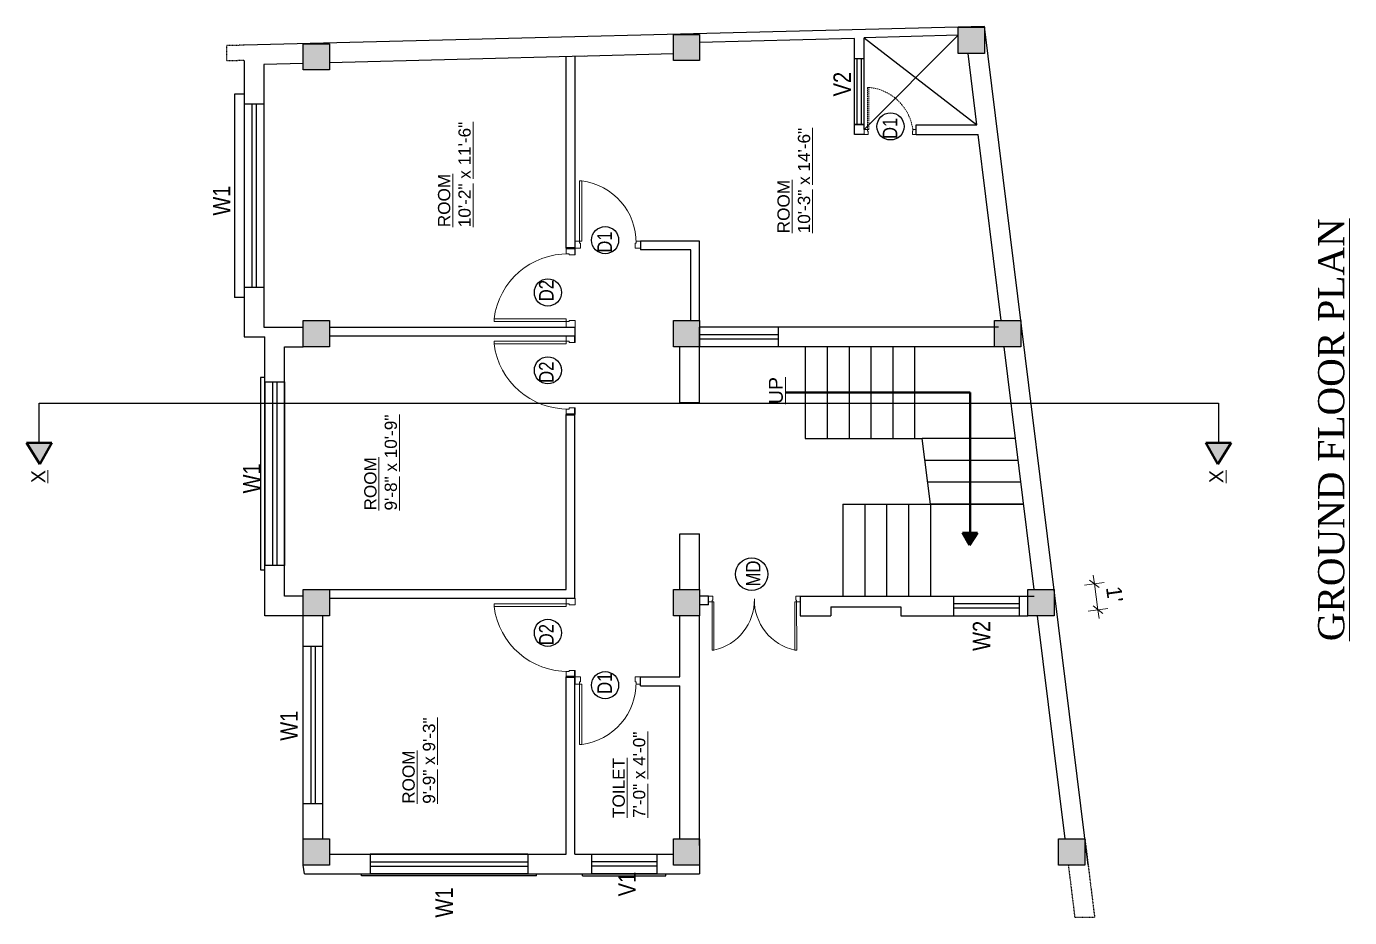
# Model space of a CAD drawing. Header units: inches. Extents: x -111 to 45239, y -6849 to 1261.
# Drawn here: x 17398 to 18003, y -1793 to -1386 of the extents above; entities that cross this region are included whole.
import ezdxf

# ---------------------------------------------------------------- set-up
doc = ezdxf.new("R2010")
doc.units = ezdxf.units.IN
doc.header["$LTSCALE"] = 0.5
doc.header["$MEASUREMENT"] = 0
doc.header["$PDMODE"] = 66
doc.linetypes.add('DASH', pattern=[0.35, 0.25, -0.1])
doc.linetypes.add('DASHED2', pattern=[0.375, 0.25, -0.125])
for name, color, linetype, lineweight in [('A_Title Text', 105, 'Continuous', 60), ('door', 202, 'Continuous', 5), ('TEXT', 220, 'Continuous', 9), ('Text 0.200', 122, 'Continuous', 20), ('Toilet', 7, 'Continuous', 25), ('wall', 20, 'Continuous', 40)]:
    doc.layers.add(name, color=color, linetype=linetype, lineweight=lineweight)
doc.styles.add('arial', font='arial.ttf')
doc.styles.add('ordinary', font='ARIALN.TTF')
doc.styles.get("Standard").update_dxf_attribs({"font": 'arial.ttf'})
doc.dimstyles.new('Sudeep', dxfattribs={"dimtxt": 6, "dimasz": 4, "dimexe": 4.5, "dimexo": 4.5, "dimgap": 5, "dimtad": 1, "dimdec": 0, "dimlunit": 4, "dimtxsty": 'arial', "dimblk": 'OBLIQUE', "dimcen": 250, "dimdle": 4, "dimclrd": 86, "dimclre": 5, "dimclrt": 1, "dimadec": 0, "dimazin": 0, "dimtfac": 1, "dimtdec": 0, "dimtix": 1, "dimtmove": 1, "dimatfit": 3, "dimldrblk": 'OBLIQUE', "dimfxl": 4.5, "dimfxlon": 1, "dimfrac": 2, "dimlwd": 15, "dimlwe": 13, "dimarcsym": 0})

# ---------------------------------------------------------------- blocks, each defined once
blk = doc.blocks.new('_Oblique')
at = {"color": 0, "linetype": 'ByBlock', "lineweight": -2}
blk.add_line((-0.5, -0.5), (0.5, 0.5), dxfattribs=at)
blk = doc.blocks.new('*D1007')
at = {"layer": 'A_Title Text', "color": 86, "lineweight": 15, "transparency": 16777216}
for p, q in [((17886.35, -1640.55), (17885.8, -1636.59)), ((17887.97, -1652.33), (17886.35, -1640.55)), ((17887.97, -1652.33), (17888.52, -1656.29))]:
    blk.add_line(p, q, dxfattribs=at)
at = {"layer": 'A_Title Text', "color": 5, "lineweight": 13, "transparency": 16777216}
for p, q in [((17881.89, -1641.17), (17890.8, -1639.93)), ((17883.51, -1652.94), (17892.43, -1651.71))]:
    blk.add_line(p, q, dxfattribs=at)
at = {"layer": 'Defpoints', "color": 0, "transparency": 16777216}
for p in [(17867.93, -1643.09), (17886.35, -1640.55), (17867.93, -1655.09)]:
    blk.add_point(p, dxfattribs=at)
at = {"layer": 'A_Title Text', "color": 86, "lineweight": 15, "transparency": 16777216, "xscale": 4, "yscale": 4, "zscale": 4}
for p, rotation in [((17886.35, -1640.55), 277.8616181891475), ((17887.97, -1652.33), 97.86161818914752)]:
    blk.add_blockref('_Oblique', p, dxfattribs=dict(at, rotation=rotation))
at = {"layer": 'A_Title Text', "color": 1, "transparency": 16777216, "insert": (17895.59, -1645.27), "char_height": 7, "attachment_point": 5, "rotation": 277.86162, "style": 'arial'}
blk.add_mtext("1'", dxfattribs=at)

msp = doc.modelspace()

# ---------------------------------------------------------------- hatches: boundary and pattern name
at = {"layer": 'Toilet'}
for points in [[(17693.84, -1389.25), (17693.84, -1401.25), (17705.84, -1401.25), (17705.84, -1389.25)], [(17824.12, -1385.95), (17824.12, -1397.95), (17836.12, -1397.95), (17836.12, -1385.95)], [(17524.59, -1393.53), (17524.59, -1405.53), (17536.59, -1405.53), (17536.59, -1393.53)], [(17524.59, -1520.09), (17524.59, -1532.09), (17536.59, -1532.09), (17536.59, -1520.09)], [(17693.84, -1520.09), (17693.84, -1532.09), (17705.84, -1532.09), (17705.84, -1520.09)], [(17840.73, -1520.09), (17840.73, -1532.09), (17852.73, -1532.09), (17852.73, -1520.09)], [(17524.59, -1643.09), (17524.59, -1655.09), (17536.59, -1655.09), (17536.59, -1643.09)], [(17693.84, -1643.09), (17693.84, -1655.09), (17705.84, -1655.09), (17705.84, -1643.09)], [(17855.93, -1643.09), (17855.93, -1655.09), (17867.93, -1655.09), (17867.93, -1643.09)], [(17524.59, -1757.09), (17524.59, -1769.09), (17536.59, -1769.09), (17536.59, -1757.09)], [(17693.84, -1757.09), (17693.84, -1769.09), (17705.84, -1769.09), (17705.84, -1757.09)], [(17870.01, -1757.09), (17870.01, -1769.09), (17882.01, -1769.09), (17882.01, -1757.09)]]:
    msp.add_hatch(color=1, dxfattribs=at).paths.add_polyline_path(points)
at = {"layer": 'wall', "ltscale": 5}
h = msp.add_hatch(color=2, dxfattribs=at)
h.dxf.hatch_style = 1
h.paths.add_polyline_path([(17404.09, -1585.8), (17398.01, -1576.03), (17409.54, -1576.03)])
h = msp.add_hatch(color=2, dxfattribs=at)
h.dxf.hatch_style = 1
h.paths.add_polyline_path([(17942.78, -1585.8), (17948.86, -1576.03), (17937.33, -1576.03)])
h = msp.add_hatch(color=2, dxfattribs=at)
h.dxf.hatch_style = 1
h.paths.add_polyline_path([(17829.3, -1622.89), (17832.88, -1617.14), (17826.1, -1617.14)])

# ---------------------------------------------------------------- linework, layer by layer
at = {"layer": 'door', "ltscale": 0.5}
for p, q in [((17782.55, -1432.77), (17781.09, -1432.77)), ((17782.55, -1432.77), (17781.09, -1432.77)), ((17650.94, -1483.76), (17648.85, -1483.76)), ((17650.94, -1483.76), (17648.85, -1483.76)), ((17644.85, -1520.59), (17644.85, -1523.09)), ((17644.85, -1520.59), (17644.85, -1523.09)), ((17644.85, -1529.59), (17644.85, -1527.09)), ((17644.85, -1529.59), (17644.85, -1527.09)), ((17644.85, -1649.59), (17644.85, -1647.09)), ((17644.85, -1649.59), (17644.85, -1647.09)), ((17711.51, -1648.76), (17709.85, -1648.76)), ((17711.51, -1648.76), (17709.85, -1648.76)), ((17750.2, -1648.76), (17751.87, -1648.76)), ((17750.2, -1648.76), (17751.87, -1648.76)), ((17650.94, -1686.43), (17648.85, -1686.43)), ((17650.94, -1686.43), (17648.85, -1686.43))]:
    msp.add_line(p, q, dxfattribs=at)
at = {"layer": 'door', "linetype": 'DASHED2', "ltscale": 5}
msp.add_lwpolyline([(17782.55, -1413.52), (17782.55, -1432.77), (17783.28, -1432.77), (17783.28, -1413.52)], close=True, dxfattribs=at)
msp.add_lwpolyline([(17782.55, -1413.52), (17782.55, -1432.77), (17783.28, -1432.77), (17783.28, -1413.52)], close=True, dxfattribs=at)
at = {"layer": 'door', "ltscale": 0.5}
for points in [[(17781.09, -1432.77), (17781.09, -1435.1), (17782.84, -1435.1), (17782.84, -1433.5), (17782.55, -1433.5), (17782.55, -1432.77)], [(17781.09, -1432.77), (17781.09, -1435.1), (17782.84, -1435.1), (17782.84, -1433.5), (17782.55, -1433.5), (17782.55, -1432.77)], [(17648.85, -1483.76), (17648.85, -1487.09), (17651.35, -1487.09), (17651.35, -1484.8), (17650.94, -1484.8), (17650.94, -1483.76)], [(17648.85, -1483.76), (17648.85, -1487.09), (17651.35, -1487.09), (17651.35, -1484.8), (17650.94, -1484.8), (17650.94, -1483.76)], [(17644.85, -1523.09), (17648.85, -1523.09), (17648.85, -1520.09), (17646.1, -1520.09), (17646.1, -1520.59), (17644.85, -1520.59)], [(17644.85, -1523.09), (17648.85, -1523.09), (17648.85, -1520.09), (17646.1, -1520.09), (17646.1, -1520.59), (17644.85, -1520.59)], [(17644.85, -1527.09), (17648.85, -1527.09), (17648.85, -1530.09), (17646.1, -1530.09), (17646.1, -1529.59), (17644.85, -1529.59)], [(17644.85, -1527.09), (17648.85, -1527.09), (17648.85, -1530.09), (17646.1, -1530.09), (17646.1, -1529.59), (17644.85, -1529.59)], [(17644.85, -1647.09), (17648.85, -1647.09), (17648.85, -1650.09), (17646.1, -1650.09), (17646.1, -1649.59), (17644.85, -1649.59)], [(17644.85, -1647.09), (17648.85, -1647.09), (17648.85, -1650.09), (17646.1, -1650.09), (17646.1, -1649.59), (17644.85, -1649.59)], [(17709.85, -1648.76), (17709.84, -1646.09), (17711.84, -1646.09), (17711.85, -1647.92), (17711.51, -1647.93), (17711.51, -1648.76)], [(17709.85, -1648.76), (17709.84, -1646.09), (17711.84, -1646.09), (17711.85, -1647.92), (17711.51, -1647.93), (17711.51, -1648.76)], [(17751.87, -1648.76), (17751.86, -1646.09), (17749.86, -1646.1), (17749.87, -1647.93), (17750.2, -1647.93), (17750.2, -1648.76)], [(17751.87, -1648.76), (17751.86, -1646.09), (17749.86, -1646.1), (17749.87, -1647.93), (17750.2, -1647.93), (17750.2, -1648.76)], [(17648.85, -1686.43), (17648.85, -1683.09), (17651.35, -1683.09), (17651.35, -1685.38), (17650.94, -1685.38), (17650.94, -1686.43)], [(17648.85, -1686.43), (17648.85, -1683.09), (17651.35, -1683.09), (17651.35, -1685.38), (17650.94, -1685.38), (17650.94, -1686.43)]]:
    msp.add_lwpolyline(points, dxfattribs=at)
for points in [[(17803.4, -1432.77), (17804.86, -1432.77), (17804.86, -1435.11), (17803.11, -1435.11), (17803.11, -1433.5), (17803.4, -1433.5)], [(17803.4, -1432.77), (17804.86, -1432.77), (17804.86, -1435.11), (17803.11, -1435.11), (17803.11, -1433.5), (17803.4, -1433.5)], [(17650.94, -1456.27), (17650.94, -1483.76), (17651.98, -1483.76), (17651.98, -1456.27)], [(17650.94, -1456.27), (17650.94, -1483.76), (17651.98, -1483.76), (17651.98, -1456.27)], [(17644.85, -1489.59), (17644.85, -1487.09), (17648.85, -1487.09), (17648.85, -1490.09), (17646.1, -1490.09), (17646.1, -1489.59)], [(17644.85, -1489.59), (17644.85, -1487.09), (17648.85, -1487.09), (17648.85, -1490.09), (17646.1, -1490.09), (17646.1, -1489.59)], [(17676.76, -1483.76), (17678.84, -1483.76), (17678.84, -1487.09), (17676.34, -1487.09), (17676.34, -1484.8), (17676.76, -1484.8)], [(17676.76, -1483.76), (17678.84, -1483.76), (17678.84, -1487.09), (17676.34, -1487.09), (17676.34, -1484.8), (17676.76, -1484.8)], [(17611.85, -1520.59), (17644.85, -1520.59), (17644.85, -1519.34), (17611.85, -1519.34)], [(17611.85, -1520.59), (17644.85, -1520.59), (17644.85, -1519.34), (17611.85, -1519.34)], [(17611.85, -1529.59), (17644.85, -1529.59), (17644.85, -1530.84), (17611.85, -1530.84)], [(17611.85, -1529.59), (17644.85, -1529.59), (17644.85, -1530.84), (17611.85, -1530.84)], [(17644.85, -1560.59), (17644.85, -1563.09), (17648.85, -1563.09), (17648.85, -1560.09), (17646.1, -1560.09), (17646.1, -1560.59)], [(17644.85, -1560.59), (17644.85, -1563.09), (17648.85, -1563.09), (17648.85, -1560.09), (17646.1, -1560.09), (17646.1, -1560.59)], [(17611.85, -1649.59), (17644.85, -1649.59), (17644.85, -1650.84), (17611.85, -1650.84)], [(17611.85, -1649.59), (17644.85, -1649.59), (17644.85, -1650.84), (17611.85, -1650.84)], [(17711.55, -1670.77), (17711.51, -1648.76), (17712.35, -1648.76), (17712.38, -1670.77)], [(17711.55, -1670.77), (17711.51, -1648.76), (17712.35, -1648.76), (17712.38, -1670.77)], [(17750.24, -1670.78), (17750.2, -1648.76), (17749.37, -1648.77), (17749.4, -1670.78)], [(17750.24, -1670.78), (17750.2, -1648.76), (17749.37, -1648.77), (17749.4, -1670.78)], [(17644.85, -1680.59), (17644.85, -1683.09), (17648.85, -1683.09), (17648.85, -1680.09), (17646.1, -1680.09), (17646.1, -1680.59)], [(17644.85, -1680.59), (17644.85, -1683.09), (17648.85, -1683.09), (17648.85, -1680.09), (17646.1, -1680.09), (17646.1, -1680.59)], [(17650.94, -1713.91), (17650.94, -1686.43), (17651.98, -1686.43), (17651.98, -1713.91)], [(17650.94, -1713.91), (17650.94, -1686.43), (17651.98, -1686.43), (17651.98, -1713.91)], [(17676.76, -1686.43), (17678.84, -1686.43), (17678.84, -1683.09), (17676.34, -1683.09), (17676.34, -1685.38), (17676.76, -1685.38)], [(17676.76, -1686.43), (17678.84, -1686.43), (17678.84, -1683.09), (17676.34, -1683.09), (17676.34, -1685.38), (17676.76, -1685.38)]]:
    msp.add_lwpolyline(points, close=True, dxfattribs=at)
at = {"layer": 'door', "linetype": 'DASHED2', "ltscale": 5}
msp.add_arc((17781.15, -1435.78), 22.36, 5.85757, 84.54209, dxfattribs=at)
at = {"layer": 'door', "ltscale": 0.5}
for centre, radius, start, end in [((17648.48, -1484.34), 28.28, 359.05962, 82.8964), ((17648.48, -1484.34), 28.28, 359.05962, 82.8964), ((17645.55, -1523.54), 33.95, 89.05962, 172.8964), ((17645.55, -1523.54), 33.95, 89.05962, 172.8964), ((17645.55, -1526.64), 33.95, 187.1036, 270.94038), ((17645.55, -1526.64), 33.95, 187.1036, 270.94038), ((17645.55, -1646.64), 33.95, 187.1036, 270.94038), ((17645.55, -1646.64), 33.95, 187.1036, 270.94038), ((17707.5, -1647.93), 23.36, 282.06041, 1.22741), ((17707.5, -1647.93), 23.36, 282.06041, 1.22741), ((17754.28, -1647.86), 23.43, 178.9456, 257.98009), ((17754.28, -1647.86), 23.43, 178.9456, 257.98009), ((17648.48, -1685.85), 28.28, 277.1036, 0.94038), ((17648.48, -1685.85), 28.28, 277.1036, 0.94038)]:
    msp.add_arc(centre, radius, start, end, dxfattribs=at)
at = {"layer": 'Toilet'}
for p, q in [((17836.12, -1385.65), (17497.59, -1394.21)), ((17776.6, -1391.09), (17705.72, -1392.92)), ((17776.6, -1435.11), (17776.6, -1391.09)), ((17824.12, -1389.59), (17781.09, -1432.77)), ((17781.09, -1432.77), (17781.13, -1390.8)), ((17824.12, -1389.59), (17781.13, -1390.8)), ((17781.13, -1390.8), (17832.61, -1430.61)), ((17883.49, -1769.09), (17836.12, -1385.65)), ((17497.59, -1401.21), (17497.59, -1527.59)), ((17524.59, -1402.53), (17506.59, -1403.06)), ((17506.59, -1403.06), (17506.59, -1523.09)), ((17653.34, -1399.26), (17536.59, -1402.23)), ((17644.85, -1487.09), (17644.85, -1399.47)), ((17693.84, -1398.23), (17648.85, -1399.37)), ((17648.85, -1487.09), (17648.85, -1399.37)), ((17832.61, -1430.61), (17828.57, -1397.95)), ((17493.09, -1416.58), (17493.09, -1509.58)), ((17497.59, -1416.58), (17493.09, -1416.58)), ((17776.6, -1430.49), (17781.1, -1430.49)), ((17781.09, -1432.77), (17781.09, -1432.77)), ((17804.86, -1430.61), (17832.61, -1430.61)), ((17804.86, -1435.11), (17804.86, -1430.61)), ((17841.67, -1430.61), (17841.68, -1430.61)), ((17781.09, -1435.1), (17776.6, -1435.11)), ((17804.86, -1435.11), (17833.16, -1435.11)), ((17843.66, -1520.09), (17833.16, -1435.11)), ((17648.85, -1487.09), (17644.84, -1487.09)), ((17648.84, -1487.09), (17648.84, -1490.09)), ((17705.84, -1483.76), (17678.84, -1483.76)), ((17678.84, -1483.76), (17678.84, -1487.76)), ((17701.84, -1487.76), (17678.84, -1487.76)), ((17701.84, -1520.09), (17701.84, -1487.76)), ((17705.84, -1520.09), (17705.84, -1483.76)), ((17497.59, -1509.58), (17493.09, -1509.58)), ((17506.59, -1523.09), (17524.59, -1523.09)), ((17536.59, -1523.09), (17648.85, -1523.09)), ((17648.85, -1527.09), (17648.85, -1523.09)), ((17705.84, -1532.09), (17705.84, -1523.09)), ((17741.84, -1523.09), (17705.84, -1523.09)), ((17842.43, -1523.09), (17741.84, -1523.09)), ((17741.84, -1532.09), (17741.84, -1523.09)), ((17497.59, -1527.59), (17506.96, -1527.59)), ((17506.96, -1655.09), (17506.96, -1527.59)), ((17536.59, -1527.09), (17648.85, -1527.09)), ((17648.84, -1530.09), (17648.84, -1527.09)), ((17515.96, -1646.09), (17515.96, -1532.09)), ((17515.96, -1532.09), (17524.59, -1532.09)), ((17696.84, -1557.59), (17696.84, -1532.09)), ((17705.84, -1557.59), (17705.84, -1532.09)), ((17741.84, -1532.09), (17705.84, -1532.09)), ((17804.14, -1532.09), (17741.84, -1532.09)), ((17754.14, -1532.09), (17754.14, -1574.09)), ((17764.14, -1532.09), (17764.14, -1574.09)), ((17774.14, -1532.09), (17774.14, -1574.09)), ((17784.14, -1532.09), (17784.14, -1574.09)), ((17794.14, -1532.09), (17794.14, -1574.09)), ((17840.73, -1532.09), (17802.98, -1532.09)), ((17804.14, -1532.09), (17804.14, -1574.09)), ((17858.86, -1643.09), (17845.14, -1532.09)), ((17403.77, -1557.92), (17943.09, -1557.92)), ((17403.77, -1576.03), (17403.77, -1557.92)), ((17648.84, -1563.09), (17648.84, -1560.09)), ((17696.84, -1557.59), (17705.84, -1557.59)), ((17943.09, -1557.92), (17943.09, -1576.03)), ((17644.84, -1643.09), (17644.84, -1563.09)), ((17648.84, -1563.09), (17644.84, -1563.09)), ((17648.84, -1647.09), (17648.84, -1563.09)), ((17754.14, -1574.09), (17807.64, -1574.09)), ((17811.35, -1604.09), (17807.64, -1574.09)), ((17849.96, -1574.09), (17807.64, -1574.09)), ((17851.2, -1584.09), (17808.88, -1584.09)), ((17852.43, -1594.09), (17810.11, -1594.09)), ((17771.35, -1604.09), (17853.67, -1604.09)), ((17771.35, -1604.09), (17771.35, -1646.09)), ((17781.35, -1604.09), (17781.35, -1646.09)), ((17791.35, -1604.09), (17791.35, -1646.09)), ((17801.35, -1604.09), (17801.35, -1646.09)), ((17853.67, -1604.09), (17811.35, -1604.09)), ((17811.35, -1604.09), (17811.35, -1646.09)), ((17696.84, -1643.09), (17696.84, -1617.59)), ((17696.84, -1617.59), (17705.84, -1617.59)), ((17705.84, -1643.09), (17705.84, -1617.59)), ((17536.59, -1643.09), (17644.84, -1643.09)), ((17648.85, -1643.09), (17648.85, -1643.09)), ((17524.59, -1646.09), (17515.96, -1646.09)), ((17536.59, -1647.09), (17648.84, -1647.09)), ((17709.84, -1646.09), (17705.84, -1646.09)), ((17709.84, -1650.09), (17705.84, -1650.09)), ((17709.84, -1650.09), (17709.84, -1646.09)), ((17751.86, -1646.09), (17821.93, -1646.09)), ((17751.86, -1646.09), (17751.86, -1655.09)), ((17765.86, -1651.09), (17797.86, -1651.09)), ((17765.86, -1651.09), (17765.86, -1655.09)), ((17797.86, -1651.09), (17797.86, -1655.09)), ((17851.93, -1646.09), (17858.86, -1646.09)), ((17524.59, -1655.09), (17506.96, -1655.09)), ((17524.59, -1670.09), (17524.59, -1655.09)), ((17533.59, -1670.09), (17533.59, -1655.09)), ((17696.84, -1683.09), (17696.84, -1655.09)), ((17705.84, -1760.09), (17705.84, -1655.09)), ((17751.86, -1655.09), (17765.86, -1655.09)), ((17797.86, -1655.09), (17821.93, -1655.09)), ((17851.93, -1655.09), (17855.93, -1655.09)), ((17872.94, -1757.09), (17860.34, -1655.09)), ((17648.84, -1683.09), (17648.84, -1680.09)), ((17644.84, -1764.09), (17644.84, -1683.09)), ((17648.84, -1683.09), (17644.84, -1683.09)), ((17648.84, -1764.09), (17648.84, -1683.09)), ((17678.84, -1683.09), (17696.84, -1683.09)), ((17678.84, -1687.09), (17678.84, -1683.09)), ((17678.84, -1687.09), (17696.84, -1687.09)), ((17696.84, -1757.09), (17696.84, -1687.09)), ((17524.59, -1757.09), (17524.59, -1741.09)), ((17533.59, -1757.09), (17533.59, -1741.09)), ((17536.59, -1764.09), (17644.84, -1764.09)), ((17686.34, -1764.09), (17693.84, -1764.09)), ((17525.21, -1773.09), (17524.59, -1769.09)), ((17705.84, -1769.09), (17705.84, -1773.09)), ((17525.21, -1773.09), (17705.84, -1773.09))]:
    msp.add_line(p, q, dxfattribs=at)
at = {"layer": 'Toilet', "color": 1, "linetype": 'DASH', "ltscale": 0.1}
for p, q in [((17497.59, -1394.21), (17489.59, -1394.41)), ((17489.59, -1401.42), (17489.59, -1394.41)), ((17497.59, -1401.21), (17489.59, -1401.42)), ((17882.01, -1757.09), (17886.46, -1793.09)), ((17874.42, -1769.09), (17877.39, -1793.09)), ((17886.46, -1793.09), (17877.39, -1793.09))]:
    msp.add_line(p, q, dxfattribs=at)
at = {"layer": 'Toilet', "color": 3}
for p, q in [((17781.1, -1400.49), (17776.6, -1400.49)), ((17777.85, -1430.49), (17777.85, -1400.49)), ((17779.85, -1430.49), (17779.85, -1400.49)), ((17497.59, -1421.08), (17497.59, -1505.08)), ((17497.59, -1421.08), (17506.59, -1421.08)), ((17501.09, -1421.08), (17501.09, -1505.08)), ((17503.09, -1421.08), (17503.09, -1505.08)), ((17506.59, -1421.08), (17506.59, -1505.08)), ((17781.1, -1430.49), (17776.6, -1430.49)), ((17506.59, -1505.08), (17497.59, -1505.08)), ((17741.84, -1526.59), (17705.84, -1526.59)), ((17741.84, -1528.59), (17705.84, -1528.59)), ((17506.96, -1546.09), (17504.96, -1546.09)), ((17504.96, -1546.09), (17504.96, -1634.09)), ((17506.96, -1548.09), (17506.96, -1632.09)), ((17506.96, -1548.09), (17515.96, -1548.09)), ((17510.46, -1548.09), (17510.46, -1632.09)), ((17512.46, -1548.09), (17512.46, -1632.09)), ((17515.96, -1548.09), (17515.96, -1632.09)), ((17515.96, -1632.09), (17506.96, -1632.09)), ((17504.96, -1634.09), (17506.96, -1634.09)), ((17821.93, -1646.09), (17821.93, -1655.09)), ((17821.93, -1646.09), (17851.93, -1646.09)), ((17851.93, -1649.59), (17821.93, -1649.59)), ((17851.93, -1651.59), (17821.93, -1651.59)), ((17851.93, -1646.09), (17851.93, -1655.09)), ((17821.93, -1655.09), (17851.93, -1655.09)), ((17533.59, -1669.09), (17524.59, -1669.09)), ((17524.59, -1741.09), (17524.59, -1669.09)), ((17528.09, -1669.09), (17528.09, -1741.09)), ((17530.09, -1669.09), (17530.09, -1741.09)), ((17533.59, -1741.09), (17533.59, -1669.09)), ((17533.59, -1741.09), (17524.59, -1741.09)), ((17555.22, -1764.09), (17555.22, -1773.09)), ((17627.22, -1764.09), (17555.22, -1764.09)), ((17627.22, -1764.09), (17627.22, -1773.09)), ((17648.84, -1764.09), (17656.34, -1764.09)), ((17656.34, -1764.09), (17656.34, -1773.09)), ((17656.34, -1764.09), (17686.34, -1764.09)), ((17686.34, -1764.09), (17686.34, -1773.09)), ((17555.22, -1767.59), (17627.22, -1767.59)), ((17555.22, -1769.59), (17627.22, -1769.59)), ((17686.34, -1767.59), (17656.34, -1767.59)), ((17686.34, -1769.59), (17656.34, -1769.59)), ((17551.22, -1774.09), (17551.22, -1773.09)), ((17631.22, -1774.09), (17551.22, -1774.09)), ((17627.22, -1773.09), (17555.22, -1773.09)), ((17631.22, -1774.09), (17631.22, -1773.09)), ((17652.34, -1774.09), (17652.34, -1773.09)), ((17652.34, -1774.09), (17690.34, -1774.09)), ((17686.34, -1773.09), (17656.34, -1773.09)), ((17690.34, -1774.09), (17690.34, -1773.09))]:
    msp.add_line(p, q, dxfattribs=at)
at = {"layer": 'Toilet'}
for points in [[(17693.84, -1401.25), (17693.84, -1389.25), (17705.84, -1389.25), (17705.84, -1401.25)], [(17824.12, -1397.95), (17824.12, -1385.95), (17836.12, -1385.95), (17836.12, -1397.95)], [(17524.59, -1405.53), (17524.59, -1393.53), (17536.59, -1393.53), (17536.59, -1405.53)], [(17524.59, -1532.09), (17524.59, -1520.09), (17536.59, -1520.09), (17536.59, -1532.09)], [(17693.84, -1532.09), (17693.84, -1520.09), (17705.84, -1520.09), (17705.84, -1532.09)], [(17840.73, -1532.09), (17840.73, -1520.09), (17852.73, -1520.09), (17852.73, -1532.09)], [(17524.59, -1655.09), (17524.59, -1643.09), (17536.59, -1643.09), (17536.59, -1655.09)], [(17693.84, -1655.09), (17693.84, -1643.09), (17705.84, -1643.09), (17705.84, -1655.09)], [(17855.93, -1655.09), (17855.93, -1643.09), (17867.93, -1643.09), (17867.93, -1655.09)], [(17524.59, -1769.09), (17524.59, -1757.09), (17536.59, -1757.09), (17536.59, -1769.09)], [(17693.84, -1769.09), (17693.84, -1757.09), (17705.84, -1757.09), (17705.84, -1769.09)], [(17870.01, -1769.09), (17870.01, -1757.09), (17882.01, -1757.09), (17882.01, -1769.09)]]:
    msp.add_lwpolyline(points, close=True, dxfattribs=at)
for centre, radius in [((17793.11, -1431.37), 6.19), ((17662.62, -1483.36), 6.19), ((17636.44, -1507.28), 6.19), ((17636.44, -1542.9), 6.19), ((17729.63, -1636.11), 7.43), ((17636.44, -1662.9), 6.19), ((17662.62, -1686.83), 6.19)]:
    msp.add_circle(centre, radius, dxfattribs=at)
at = {"layer": 'wall', "ltscale": 5}
for p, q in [((17648.85, -1487.09), (17644.85, -1487.09)), ((17648.85, -1487.09), (17644.85, -1487.09)), ((17648.85, -1487.09), (17644.85, -1487.09)), ((17648.85, -1487.09), (17644.85, -1487.09)), ((17648.85, -1487.09), (17644.85, -1487.09)), ((17648.85, -1487.09), (17644.85, -1487.09)), ((17648.85, -1563.09), (17644.85, -1563.09)), ((17648.85, -1563.09), (17644.85, -1563.09)), ((17648.85, -1563.09), (17644.85, -1563.09)), ((17648.85, -1563.09), (17644.85, -1563.09)), ((17648.85, -1563.09), (17644.85, -1563.09)), ((17648.85, -1563.09), (17644.85, -1563.09)), ((17648.85, -1683.09), (17644.85, -1683.09)), ((17648.85, -1683.09), (17644.85, -1683.09)), ((17648.85, -1683.09), (17644.85, -1683.09)), ((17648.85, -1683.09), (17644.85, -1683.09)), ((17648.85, -1683.09), (17644.85, -1683.09)), ((17648.85, -1683.09), (17644.85, -1683.09))]:
    msp.add_line(p, q, dxfattribs=at)
at = {"layer": 'wall', "color": 1, "ltscale": 5}
for p, q in [((17745.26, -1553.09), (17829.49, -1553.09)), ((17829.49, -1553.09), (17829.49, -1617.14)), ((17404.09, -1585.8), (17398.01, -1576.03)), ((17398.01, -1576.03), (17409.54, -1576.03)), ((17409.54, -1576.03), (17404.09, -1585.8)), ((17948.86, -1576.03), (17937.33, -1576.03)), ((17937.33, -1576.03), (17942.78, -1585.8)), ((17942.78, -1585.8), (17948.86, -1576.03)), ((17832.88, -1617.14), (17826.1, -1617.14)), ((17826.1, -1617.14), (17829.3, -1622.89)), ((17829.3, -1622.89), (17832.88, -1617.14))]:
    msp.add_line(p, q, dxfattribs=at)

# ---------------------------------------------------------------- texts
at = {"layer": 'door', "ltscale": 0.5, "rotation": 90, "style": 'ordinary'}
for s, insert, char_height, width, attachment_point in [('V2', (17775.01, -1417.62), 8, 4.3538, 7), ('D1', (17789.55, -1427.37), 6.664, 3.6268, 3), ('W1', (17491.25, -1472.14), 8, 4.3538, 7), ('D1', (17659.06, -1479.35), 6.664, 3.6268, 3), ('D2', (17632.39, -1511.31), 6.664, 3.6268, 1), ('D2', (17632.39, -1538.88), 6.664, 3.6268, 3), ('W1', (17505.06, -1599.16), 8, 4.3538, 7), ('MD', (17726.99, -1641.72), 6.664, 3.6268, 1), ('D2', (17632.39, -1658.88), 6.664, 3.6268, 3), ('W2', (17838.73, -1671.17), 8, 4.3538, 7), ('D1', (17659.06, -1690.83), 6.664, 3.6268, 1), ('W1', (17522.09, -1712.26), 8, 4.3538, 7), ('V1', (17676.65, -1783.41), 8, 4.3538, 7), ('W1', (17593.05, -1793.11), 8, 4.3538, 7)]:
    msp.add_mtext(s, dxfattribs=dict(at, insert=insert, char_height=char_height, width=width, attachment_point=attachment_point))
at = {"layer": 'TEXT', "rotation": 90}
for s, insert, char_height, width, attachment_point in [('{\\fArial TUR|b0|i0|c162|p34;\\LROOM\\P\\fArial TUR|b0|i0|c0|p34;10\\fArial TUR|b0|i0|c162|p34;\'-\\fArial TUR|b0|i0|c0|p34;2\\fArial TUR|b0|i0|c162|p34;" x 1\\fArial TUR|b0|i0|c0|p34;1\\fArial TUR|b0|i0|c162|p34;\'-\\fArial TUR|b0|i0|c0|p34;6\\fArial TUR|b0|i0|c162|p34;"}', (17601.22, -1477.43), 5.60913, 62.1621, 7), ('{\\fArial TUR|b0|i0|c162|p34;\\LROOM\\P1\\fArial TUR|b0|i0|c0|p34;0\\fArial TUR|b0|i0|c162|p34;\'-\\fArial TUR|b0|i0|c0|p34;3\\fArial TUR|b0|i0|c162|p34;" x 1\\fArial TUR|b0|i0|c0|p34;4\\fArial TUR|b0|i0|c162|p34;\'-\\fArial TUR|b0|i0|c0|p34;6\\fArial TUR|b0|i0|c162|p34;"}', (17756.44, -1480.21), 5.60913, 62.1621, 7), ('{\\LUP }', (17743.95, -1545.94), 6.378, 70.6779, 9), ('{\\fArial TUR|b0|i0|c162|p34;\\LROOM\\P\\fArial TUR|b0|i0|c0|p34;9\\fArial TUR|b0|i0|c162|p34;\'-\\fArial TUR|b0|i0|c0|p34;8\\fArial TUR|b0|i0|c162|p34;" x 1\\fArial TUR|b0|i0|c0|p34;0\\fArial TUR|b0|i0|c162|p34;\'-\\fArial TUR|b0|i0|c0|p34;9\\fArial TUR|b0|i0|c162|p34;"}', (17567.5, -1606.96), 5.60913, 62.1621, 7), ('{\\LX}', (17406.58, -1588.5), 6.378, 70.6779, 9), ('{\\LX}', (17945.27, -1588.5), 6.378, 70.6779, 9), ('{\\fArial TUR|b0|i0|c162|p34;\\LROOM\\P\\fArial TUR|b0|i0|c0|p34;9\\fArial TUR|b0|i0|c162|p34;\'-\\fArial TUR|b0|i0|c0|p34;9\\fArial TUR|b0|i0|c162|p34;" x \\fArial TUR|b0|i0|c0|p34;9\\fArial TUR|b0|i0|c162|p34;\'-\\fArial TUR|b0|i0|c0|p34;3\\fArial TUR|b0|i0|c162|p34;"}', (17584.97, -1741.06), 5.60913, 62.1621, 7), ('{\\fArial TUR|b0|i0|c162|p34;\\LTOILET\\P\\fArial TUR|b0|i0|c0|p34;7\\fArial TUR|b0|i0|c162|p34;\'-\\fArial TUR|b0|i0|c0|p34;0\\fArial TUR|b0|i0|c162|p34;" x \\fArial TUR|b0|i0|c0|p34;4\\fArial TUR|b0|i0|c162|p34;\'-0"}', (17681.06, -1747.57), 5.60913, 62.1621, 7)]:
    msp.add_mtext(s, dxfattribs=dict(at, insert=insert, char_height=char_height, width=width, attachment_point=attachment_point))
at = {"layer": 'Text 0.200', "ltscale": 10, "insert": (17968.62, -1570.06), "char_height": 12, "width": 191.0164, "attachment_point": 2, "rotation": 90}
msp.add_mtext('{\\fTimes New Roman|b0|i0|c0|p18;\\L\\PGROUND FLOOR PLAN}', dxfattribs=at)

# ---------------------------------------------------------------- dimensions: what is measured, and where the dimension line sits
at = {"layer": 'A_Title Text'}
dim = msp.add_linear_dim(base=(17886.35, -1640.55), p1=(17867.93, -1655.09), p2=(17867.93, -1643.09), angle=277.86162, dimstyle='Sudeep', override={"dimtxt": 7}, dxfattribs=at)
dim.commit()
dim.dimension.update_dxf_attribs({"geometry": '*D1007', "text_midpoint": (17895.59, -1645.27)})

doc.saveas('drawing.dxf')
